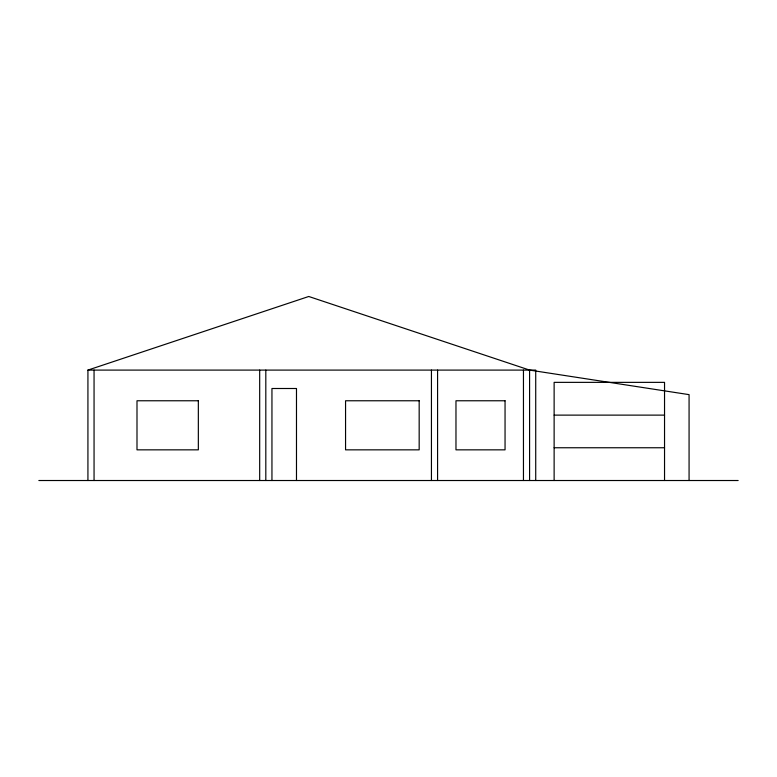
<?xml version="1.0" encoding="UTF-8"?>
<svg xmlns="http://www.w3.org/2000/svg" width="777" height="777" viewBox="0 0 777 777"><rect width="100%" height="100%" fill="white"/><g stroke="black" fill="none" stroke-linecap="round" stroke-linejoin="round"><path stroke-width="1.17" d="M87.927 480.516L87.927 370.095L308.751 296.484L529.584 370.095L689.073 394.638L689.073 480.516M87.927 370.095L535.722 370.095L535.722 480.516M554.127 415.122L664.539 415.122M554.127 447.756L664.539 447.756M38.85 480.516L738.15 480.516M664.539 480.516L664.539 382.362L554.127 382.362L554.127 480.516M529.584 370.095L529.584 480.516M523.455 370.095L523.455 480.516M437.577 370.095L437.577 480.516M431.439 370.095L431.439 480.516M296.484 480.516L296.484 388.5L271.95 388.5L271.95 480.516M265.812 370.095L265.812 480.516M259.683 370.095L259.683 480.516M94.056 370.095L94.056 480.516M198.339 400.767L136.995 400.767L136.995 449.844L198.339 449.844L198.339 400.767M419.172 400.767L345.561 400.767L345.561 449.844L419.172 449.844L419.172 400.767M505.05 400.767L455.973 400.767L455.973 449.844L505.05 449.844L505.05 400.767"/></g></svg>
